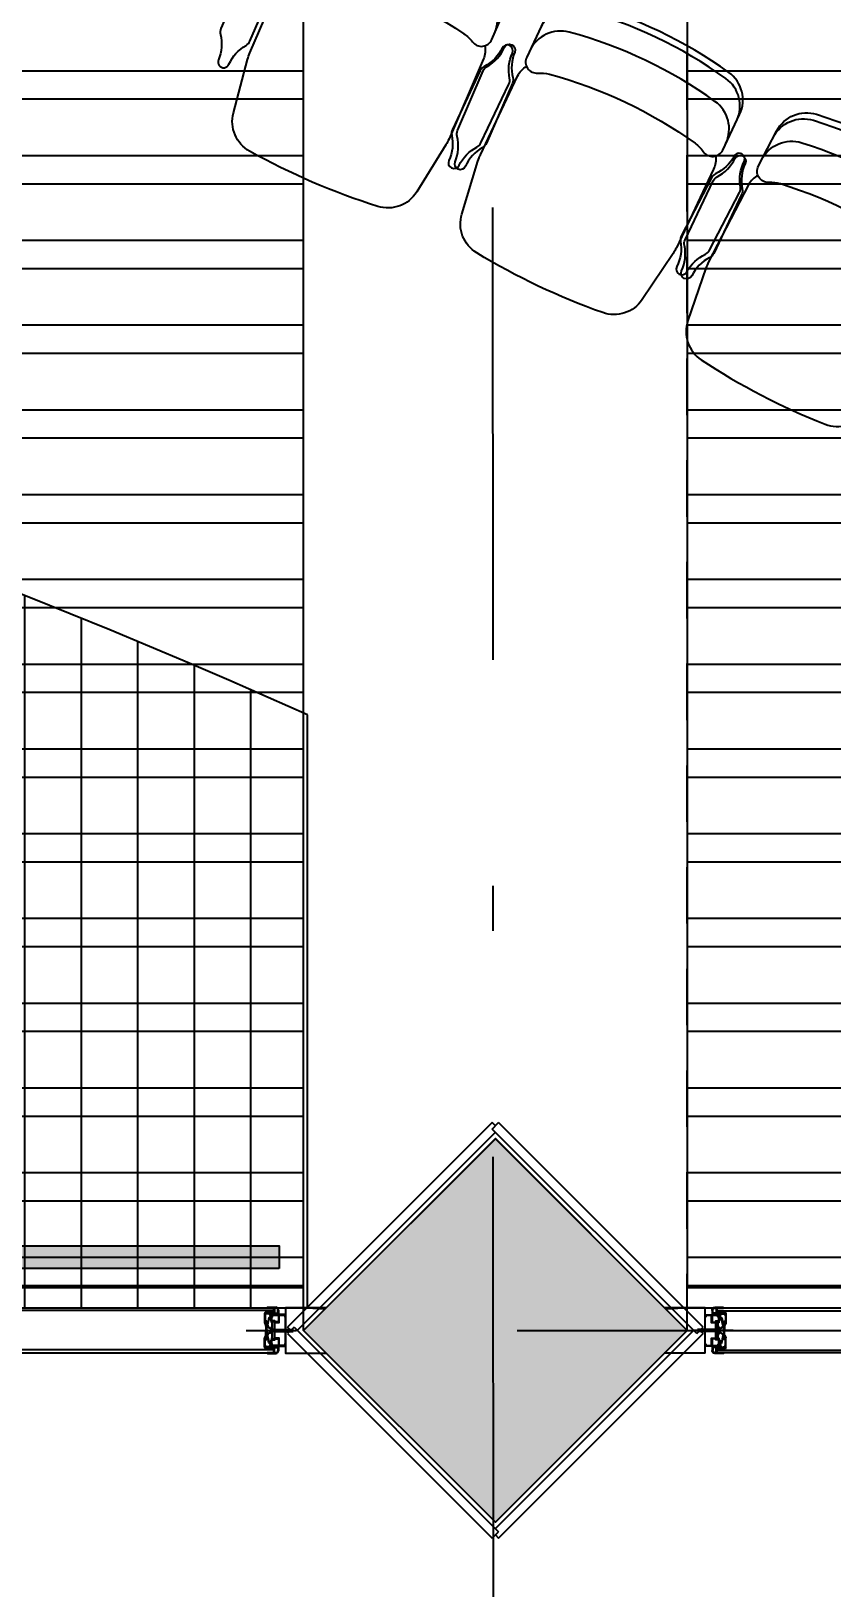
# Model space of a CAD drawing. Header units: millimetres. Extents: x 182 to 575, y -105 to 95.
# Drawn here: x 330.264 to 332.035, y 22.177 to 25.621 of the extents above; entities that cross this region are included whole.
import ezdxf
from ezdxf import colors
from ezdxf.entities.mleader import LeaderData, LeaderLine
from ezdxf.math import Vec2, Vec3

# ---------------------------------------------------------------- set-up
doc = ezdxf.new("R2010")
doc.units = ezdxf.units.MM
doc.header["$MEASUREMENT"] = 0
for name, pattern in [('DASHDOT', [1, 0.5, -0.25, 0, -0.25]), ('HIDDEN2', [0.1875, 0.125, -0.0625]), ('XR_BL2_AND_MON-REV15$0$DASHDOT', [1, 0.5, -0.25, 0, -0.25])]:
    doc.linetypes.add(name, pattern=pattern)
for name, color, linetype in [('base', 253, 'Continuous'), ('construir', 10, 'Continuous'), ('EIXOS', 31, 'DASHDOT'), ('ESTR', 3, 'Continuous'), ('FORRO', 253, 'Continuous'), ('Mob', 252, 'Continuous'), ('PISO', 252, 'Continuous'), ('XR_BL2_AND_MON-REV15$0$aca', 2, 'Continuous'), ('XR_BL2_AND_MON-REV15$0$EIXOS_PERFIL', 181, 'XR_BL2_AND_MON-REV15$0$DASHDOT'), ('XR_BL2_AND_MON-REV15$0$MARMORE', 7, 'Continuous'), ('XR_BL2_AND_MON-REV15$0$PERFIL_DIV', 41, 'Continuous')]:
    doc.layers.add(name, color=color, linetype=linetype)
doc.styles.get("Standard").update_dxf_attribs({"font": 'romans.shx'})

# ---------------------------------------------------------------- blocks, each defined once
blk = doc.blocks.new('XR_BL2_AND_MON-REV15$0$P50X50')
at = {"layer": 'base'}
blk.add_hatch(color=256, dxfattribs=at).paths.add_polyline_path([(0, -0.4243), (0.4243, 0), (0, 0.4243), (-0.4243, 0)])
at = {"layer": 'base', "linetype": 'ByBlock'}
blk.add_lwpolyline([(0, -0.4243), (0.4243, 0), (0, 0.4243), (-0.4243, 0)], close=True, dxfattribs=at)
blk = doc.blocks.new('XR_BL2_AND_MON-REV15$0$PILAR 60X60_45')
at = {"layer": 'base'}
blk.add_blockref('XR_BL2_AND_MON-REV15$0$P50X50', (0, 0), dxfattribs=at)
blk = doc.blocks.new('XR_BL2_AND_MON-REV15$0$P_M')
at = {"layer": 'XR_BL2_AND_MON-REV15$0$MARMORE'}
for p, q in [((-0.0071, 0.0354), (-0.4596, -0.4172)), ((0.0071, 0.0212), (-0.0071, 0.0354)), ((0, 0.0283), (0.0071, 0.0354)), ((0.0071, 0.0212), (-0.4455, -0.4313)), ((0.4384, -0.4243), (0, 0.0141)), ((-0.4525, -0.4243), (-0.4596, -0.4172)), ((-0.4525, -0.4243), (-0.4596, -0.4313)), ((-0.4596, -0.4313), (-0.0071, -0.8839)), ((-0.4525, -0.4243), (-0.4455, -0.4313)), ((-0.4384, -0.4243), (0, -0.8627)), ((-0.0071, -0.8697), (0.4455, -0.4172)), ((0.4455, -0.4172), (0.4596, -0.4313)), ((0.4525, -0.4243), (0.4596, -0.4172)), ((-0.0071, -0.8697), (0.0071, -0.8839)), ((0, -0.8768), (-0.0071, -0.8839))]:
    blk.add_line(p, q, dxfattribs=at)
for points in [[(0.4596, -0.4172), (0.0071, 0.0354)], [(0.0071, -0.8839), (0.4596, -0.4313)]]:
    blk.add_lwpolyline(points, dxfattribs=at)
blk = doc.blocks.new('XR_BL2_AND_MON-REV15$0$A$C03051BF2')
at = {"layer": 'XR_BL2_AND_MON-REV15$0$aca'}
for p, q in [((49.1, 20.7, -29.5), (49.1, 62.8, -29.5)), ((53.3, 20.7, -29.5), (53.3, 62.8, -29.5))]:
    blk.add_line(p, q, dxfattribs=at)
at = {"layer": 'XR_BL2_AND_MON-REV15$0$EIXOS_PERFIL'}
blk.add_line((51.2, -16.2, -29.5), (51.2, 70.7, -29.5), dxfattribs=at)
at = {"layer": 'XR_BL2_AND_MON-REV15$0$PERFIL_DIV', "linetype": 'Continuous'}
for p, q in [((49.1, 46.2, -29.5), (20.2, 46.2, -29.5)), ((82.2, 46.2, -29.5), (53.3, 46.2, -29.5)), ((12.6, 2.2, -29.5), (12.6, 20.4, -29.5)), ((12.6, 20.4, -29.5), (14.2, 20.4, -29.5)), ((14.2, 2.2, -29.5), (12.6, 2.2, -29.5)), ((14.2, 20.4, -29.5), (14.2, 15.5, -29.5)), ((14.2, 15.5, -29.5), (30.1, 15.5, -29.5)), ((20.7, 13.4, -29.5), (14.2, 13.4, -29.5)), ((14.2, 13.4, -29.5), (14.2, 2.2, -29.5)), ((16, 15.5, -29.5), (14.5, 15.5, -29.5)), ((33.3, 15.5, -29.5), (16, 15.5, -29.5)), ((24, 11.6, -29.5), (20.7, 13.4, -29.5)), ((29.8, 14.1, -29.5), (24, 11.6, -29.5)), ((48.7, 21.2, -29.5), (48.7, 22.7, -29.5)), ((53.7, 21.2, -29.5), (53.7, 22.7, -29.5)), ((87.8, 15.5, -29.5), (71.5, 15.5, -29.5)), ((72.2, 14.1, -29.5), (78, 11.6, -29.5)), ((78, 11.6, -29.5), (81.3, 13.4, -29.5)), ((81.3, 13.4, -29.5), (87.8, 13.4, -29.5)), ((83.6, 13, -29.5), (86.7, 11.4, -29.5)), ((87.8, 13.4, -29.5), (87.8, 2.2, -29.5)), ((87.8, 2.2, -29.5), (89.4, 2.2, -29.5)), ((89.4, 2.2, -29.5), (89.4, 15.5, -29.5))]:
    blk.add_line(p, q, dxfattribs=at)
at = {"layer": 'XR_BL2_AND_MON-REV15$0$PERFIL_DIV'}
for p, q in [((53.3, 62.8, -29.5), (49.1, 62.8, -29.5)), ((53.3, 62.8, -29.5), (49.1, 62.8, -29.5)), ((49.1, 20.7, -29.5), (49.1, 62.8, -29.5)), ((53.3, 62.1, -29.5), (49.1, 62.1, -29.5)), ((53.3, 61.4, -29.5), (49.1, 61.4, -29.5)), ((53.3, 60.7, -29.5), (49.1, 60.7, -29.5)), ((53.3, 60, -29.5), (49.1, 60, -29.5)), ((53.3, 59.3, -29.5), (49.1, 59.3, -29.5)), ((53.3, 58.6, -29.5), (49.1, 58.6, -29.5)), ((53.3, 57.9, -29.5), (49.1, 57.9, -29.5)), ((53.3, 57.2, -29.5), (49.1, 57.2, -29.5)), ((53.3, 57.2, -29.5), (49.1, 57.2, -29.5)), ((53.3, 57.2, -29.5), (49.1, 57.2, -29.5)), ((53.3, 57.2, -29.5), (49.1, 57.2, -29.5)), ((53.3, 56.5, -29.5), (49.1, 56.5, -29.5)), ((53.3, 55.8, -29.5), (49.1, 55.8, -29.5)), ((53.3, 55.1, -29.5), (49.1, 55.1, -29.5)), ((53.3, 54.4, -29.5), (49.1, 54.4, -29.5)), ((53.3, 53.7, -29.5), (49.1, 53.7, -29.5)), ((53.3, 53, -29.5), (49.1, 53, -29.5)), ((53.3, 52.3, -29.5), (49.1, 52.3, -29.5)), ((53.3, 51.6, -29.5), (49.1, 51.6, -29.5)), ((53.3, 51.6, -29.5), (49.1, 51.6, -29.5)), ((53.3, 50.9, -29.5), (49.1, 50.9, -29.5)), ((53.3, 50.2, -29.5), (49.1, 50.2, -29.5)), ((53.3, 49.5, -29.5), (49.1, 49.5, -29.5)), ((53.3, 48.8, -29.5), (49.1, 48.8, -29.5)), ((53.3, 48.1, -29.5), (49.1, 48.1, -29.5)), ((53.3, 47.4, -29.5), (49.1, 47.4, -29.5)), ((53.3, 46.7, -29.5), (49.1, 46.7, -29.5)), ((53.3, 46, -29.5), (49.1, 46, -29.5)), ((53.3, 46, -29.5), (49.1, 46, -29.5)), ((53.3, 46, -29.5), (49.1, 46, -29.5)), ((53.3, 46, -29.5), (49.1, 46, -29.5)), ((53.3, 45.3, -29.5), (49.1, 45.3, -29.5)), ((53.3, 44.6, -29.5), (49.1, 44.6, -29.5)), ((53.3, 43.9, -29.5), (49.1, 43.9, -29.5)), ((53.3, 43.2, -29.5), (49.1, 43.2, -29.5)), ((53.3, 42.5, -29.5), (49.1, 42.5, -29.5)), ((53.3, 41.8, -29.5), (49.1, 41.8, -29.5)), ((53.3, 41.1, -29.5), (49.1, 41.1, -29.5)), ((53.3, 40.4, -29.5), (49.1, 40.4, -29.5)), ((53.3, 40.4, -29.5), (49.1, 40.4, -29.5)), ((53.3, 39.7, -29.5), (49.1, 39.7, -29.5)), ((53.3, 39, -29.5), (49.1, 39, -29.5)), ((53.3, 38.3, -29.5), (49.1, 38.3, -29.5)), ((53.3, 37.6, -29.5), (49.1, 37.6, -29.5)), ((53.3, 36.9, -29.5), (49.1, 36.9, -29.5)), ((53.3, 36.2, -29.5), (49.1, 36.2, -29.5)), ((53.3, 35.5, -29.5), (49.1, 35.5, -29.5)), ((53.3, 34.8, -29.5), (49.1, 34.8, -29.5)), ((53.3, 34.8, -29.5), (49.1, 34.8, -29.5)), ((53.3, 34.8, -29.5), (49.1, 34.8, -29.5)), ((53.3, 34.8, -29.5), (49.1, 34.8, -29.5)), ((53.3, 20.7, -29.5), (53.3, 62.8, -29.5)), ((0, 6.5, -29.5), (0, 24.7, -29.5)), ((1.5, 5.5, -29.5), (1, 5.5, -29.5)), ((1.5, 24.6, -29.5), (1.5, 22, -29.5)), ((1.5, 22, -29.5), (11, 22, -29.5)), ((8.8, 20.5, -29.5), (1.5, 20.5, -29.5)), ((1.5, 20.5, -29.5), (1.5, 5.5, -29.5)), ((13, 29, -29.5), (6.5, 29, -29.5)), ((6.6, 30.5, -29.5), (16, 30.5, -29.5)), ((8.8, 5.7, -29.5), (8.8, 20.5, -29.5)), ((14.5, 20.5, -29.5), (10, 20.5, -29.5)), ((10, 20.5, -29.5), (10, 14.1, -29.5)), ((10, 7.5, -29.5), (10, 5.7, -29.5)), ((11, 22, -29.5), (11, 22, -29.5)), ((11, 22, -29.5), (13, 22, -29.5)), ((12.6, 2.2, -29.5), (12.6, 20.4, -29.5)), ((12.6, 20.4, -29.5), (14.2, 20.4, -29.5)), ((14.2, 2.2, -29.5), (12.6, 2.2, -29.5)), ((13, 22, -29.5), (13, 29, -29.5)), ((14, 0, -29.5), (34.3, 0, -29.5)), ((14.2, 20.4, -44.2), (14.2, 15.5, -40.2)), ((14.2, 20.4, -29.5), (14.2, 15.5, -29.5)), ((14.2, 15.5, -29.5), (29.8, 15.5, -29.5)), ((20.7, 13.4, -29.5), (14.2, 13.4, -29.5)), ((14.2, 13.4, -29.5), (14.2, 2.2, -29.5)), ((14.5, 1.1, -29.5), (14.2, 1.2, -29.5)), ((14.5, 29, -29.5), (14.5, 22, -29.5)), ((16, 29, -29.5), (14.5, 29, -29.5)), ((14.5, 22, -29.5), (16, 22, -29.5)), ((14.5, 15.5, -29.5), (14.5, 20.5, -29.5)), ((16, 15.5, -29.5), (14.5, 15.5, -29.5)), ((14.5, 3.7, -29.5), (16, 3.7, -29.5)), ((14.5, 3.7, -29.5), (14.5, 1.1, -29.5)), ((18.4, 13, -29.5), (15.3, 11.4, -29.5)), ((18.4, 13, -29.5), (15.3, 11.4, -29.5)), ((15.3, 11.4, -29.5), (15.5, 11, -29.5)), ((15.3, 11.4, -29.5), (15.5, 11, -29.5)), ((15.5, 11, -29.5), (18.6, 12.6, -29.5)), ((15.5, 11, -29.5), (18.6, 12.6, -29.5)), ((16, 29, -29.5), (16, 30.5, -29.5)), ((16, 22, -29.5), (16, 15.5, -29.5)), ((16, 3.7, -29.5), (16, 1.2, -29.5)), ((16, 1.2, -29.5), (30.7, 1.2, -29.5)), ((24, 11.6, -29.5), (20.7, 13.4, -29.5)), ((21.2, 11.9, -29.5), (22.3, 10.3, -29.5)), ((21.2, 11.9, -29.5), (22.3, 10.3, -29.5)), ((22.7, 10.5, -29.5), (21.6, 12.2, -29.5)), ((22.7, 10.5, -29.5), (21.6, 12.2, -29.5)), ((23.5, 9.4, -29.5), (39, 6.1, -29.5)), ((23.5, 9.4, -29.5), (39, 6.1, -29.5)), ((39.1, 6.6, -29.5), (23.6, 9.9, -29.5)), ((39.1, 6.6, -29.5), (23.6, 9.9, -29.5)), ((29.8, 14.1, -29.5), (24, 11.6, -29.5)), ((29.8, 15.5, -29.5), (29.8, 14.1, -29.5)), ((32.6, 5.1, -29.5), (31.3, 5.1, -29.5)), ((32, 3.6, -29.5), (32.3, 3.6, -29.5)), ((32, 2.8, -29.5), (32.3, 2.8, -29.5)), ((68, 17, -29.5), (33.6, 17, -29.5)), ((33.7, 1.4, -29.5), (33.7, 1.1, -29.5)), ((34.5, 1.4, -29.5), (34.5, 1.1, -29.5)), ((37, 5.1, -29.5), (35.6, 5.1, -29.5)), ((35.9, 3.6, -29.5), (36.2, 3.6, -29.5)), ((35.9, 2.8, -29.5), (36.2, 2.8, -29.5)), ((39.6, 2.3, -29.5), (36.9, 0.7, -29.5)), ((39.8, 3.9, -29.5), (38.3, 2.9, -29.5)), ((42.1, 3, -29.5), (51, 3, -29.5)), ((49.5, 4.5, -29.5), (42.2, 4.5, -29.5)), ((43, 15.4, -29.5), (43, 17, -29.5)), ((43, 15.4, -29.5), (43, 17, -29.5)), ((59, 15.4, -29.5), (43, 15.4, -29.5)), ((59, 15.4, -29.5), (43, 15.4, -29.5)), ((48.2, 15.4, -29.5), (43.4, 7.9, -29.5)), ((48.2, 15.4, -29.5), (43.4, 7.9, -29.5)), ((43.8, 7.6, -29.5), (48.8, 15.4, -29.5)), ((43.8, 7.6, -29.5), (48.8, 15.4, -29.5)), ((54.9, 20.7, -29.5), (47.5, 20.7, -29.5)), ((53.3, 34.1, -29.5), (49.1, 34.1, -29.5)), ((53.3, 33.4, -29.5), (49.1, 33.4, -29.5)), ((53.3, 32.7, -29.5), (49.1, 32.7, -29.5)), ((53.3, 32, -29.5), (49.1, 32, -29.5)), ((53.3, 31.3, -29.5), (49.1, 31.3, -29.5)), ((53.3, 30.6, -29.5), (49.1, 30.6, -29.5)), ((53.3, 29.9, -29.5), (49.1, 29.9, -29.5)), ((53.3, 29.2, -29.5), (49.1, 29.2, -29.5)), ((53.3, 29.2, -29.5), (49.1, 29.2, -29.5)), ((53.3, 28.5, -29.5), (49.1, 28.5, -29.5)), ((53.3, 27.8, -29.5), (49.1, 27.8, -29.5)), ((53.3, 27.1, -29.5), (49.1, 27.1, -29.5)), ((53.3, 26.4, -29.5), (49.1, 26.4, -29.5)), ((53.3, 25.7, -29.5), (49.1, 25.7, -29.5)), ((53.3, 25, -29.5), (49.1, 25, -29.5)), ((53.3, 24.3, -29.5), (49.1, 24.3, -29.5)), ((53.3, 23.6, -29.5), (49.1, 23.6, -29.5)), ((53.3, 22.9, -29.5), (49.1, 22.9, -29.5)), ((53.3, 22.2, -29.5), (49.1, 22.2, -29.5)), ((53.3, 21.5, -29.5), (49.1, 21.5, -29.5)), ((49.5, 5.5, -29.5), (51, 5.5, -29.5)), ((49.5, 5.5, -29.5), (49.5, 4.5, -29.5)), ((51, 5.5, -29.5), (51, 3, -29.5)), ((52.5, 5.5, -29.5), (51, 5.5, -29.5)), ((51, 5.5, -29.5), (51, 3, -29.5)), ((51, 5.5, -29.5), (51, 3, -29.5)), ((51, 5.5, -29.5), (51, 3, -29.5)), ((59.9, 3, -29.5), (51, 3, -29.5)), ((52.5, 5.5, -29.5), (52.5, 4.5, -29.5)), ((52.5, 4.5, -29.5), (59.8, 4.5, -29.5)), ((58.2, 7.6, -29.5), (53.2, 15.4, -29.5)), ((58.2, 7.6, -29.5), (53.2, 15.4, -29.5)), ((53.8, 15.4, -29.5), (58.6, 7.9, -29.5)), ((53.8, 15.4, -29.5), (58.6, 7.9, -29.5)), ((59, 17, -29.5), (59, 15.4, -29.5)), ((59, 17, -29.5), (59, 15.4, -29.5)), ((62.2, 3.9, -29.5), (63.7, 2.9, -29.5)), ((62.4, 2.3, -29.5), (65.1, 0.7, -29.5)), ((62.9, 6.6, -29.5), (78.4, 9.9, -29.5)), ((62.9, 6.6, -29.5), (78.4, 9.9, -29.5)), ((78.5, 9.4, -29.5), (63, 6.1, -29.5)), ((78.5, 9.4, -29.5), (63, 6.1, -29.5)), ((65, 5.1, -29.5), (66.4, 5.1, -29.5)), ((66.1, 3.6, -29.5), (65.8, 3.6, -29.5)), ((66.1, 2.8, -29.5), (65.8, 2.8, -29.5)), ((67.5, 1.4, -29.5), (67.5, 1.1, -29.5)), ((88, 0, -29.5), (67.7, 0, -29.5)), ((68.3, 1.4, -29.5), (68.3, 1.1, -29.5)), ((69.4, 5.1, -29.5), (70.7, 5.1, -29.5)), ((70, 3.6, -29.5), (69.7, 3.6, -29.5)), ((70, 2.8, -29.5), (69.7, 2.8, -29.5)), ((86, 1.2, -29.5), (71.3, 1.2, -29.5)), ((72.2, 15.5, -29.5), (87.7, 15.5, -29.5)), ((72.2, 15.5, -29.5), (72.2, 14.1, -29.5)), ((72.2, 14.1, -29.5), (78, 11.6, -29.5)), ((78, 11.6, -29.5), (81.3, 13.4, -29.5)), ((79.3, 10.5, -29.5), (80.4, 12.2, -29.5)), ((79.3, 10.5, -29.5), (80.4, 12.2, -29.5)), ((80.8, 11.9, -29.5), (79.7, 10.3, -29.5)), ((80.8, 11.9, -29.5), (79.7, 10.3, -29.5)), ((81.3, 13.4, -29.5), (87.8, 13.4, -29.5)), ((86.5, 11, -29.5), (83.4, 12.6, -29.5)), ((86.5, 11, -29.5), (83.4, 12.6, -29.5)), ((83.6, 13, -29.5), (86.7, 11.4, -29.5)), ((87.5, 3.7, -29.5), (86, 3.7, -29.5)), ((86, 3.7, -29.5), (86, 1.2, -29.5)), ((86.2, 30.5, -29.5), (97, 30.5, -29.5)), ((86.2, 30.5, -29.5), (86.2, 29, -29.5)), ((86.2, 29, -29.5), (87.7, 29, -29.5)), ((87.7, 22, -29.5), (86.2, 22, -29.5)), ((86.2, 22, -29.5), (86.2, 15.5, -29.5)), ((86.7, 11.4, -29.5), (86.5, 11, -29.5)), ((86.7, 11.4, -29.5), (86.5, 11, -29.5)), ((87.5, 3.7, -29.5), (87.5, 1.1, -29.5)), ((87.5, 1.1, -29.5), (87.8, 1.2, -29.5)), ((87.7, 29, -29.5), (87.7, 22, -29.5)), ((89.4, 20.4, -29.5), (87.8, 20.4, -29.5)), ((87.8, 20.4, -29.5), (87.8, 15.5, -29.5)), ((87.8, 20.4, -29.5), (92, 20.4, -29.5)), ((87.8, 13.4, -29.5), (87.8, 2.2, -29.5)), ((87.8, 2.2, -29.5), (89.4, 2.2, -29.5)), ((89, 22, -29.5), (89, 29, -29.5)), ((89, 29, -29.5), (95.5, 29, -29.5)), ((91, 22, -29.5), (89, 22, -29.5)), ((89.4, 2.2, -29.5), (89.4, 20.4, -29.5)), ((100.5, 22, -29.5), (91, 22, -29.5)), ((91, 22, -29.5), (91, 22, -29.5)), ((92, 20.4, -29.5), (92, 14.1, -29.5)), ((92, 7.5, -29.5), (92, 5.7, -29.5)), ((93.2, 5.7, -29.5), (93.2, 20.5, -29.5)), ((93.2, 20.5, -29.5), (100.5, 20.5, -29.5)), ((100.5, 24.6, -29.5), (100.5, 22, -29.5)), ((100.5, 20.5, -29.5), (100.5, 5.5, -29.5)), ((100.5, 5.5, -29.5), (101, 5.5, -29.5)), ((102, 6.5, -29.5), (102, 24.7, -29.5))]:
    blk.add_line(p, q, dxfattribs=at)
at = {"layer": 'XR_BL2_AND_MON-REV15$0$PERFIL_DIV', "linetype": 'Continuous', "elevation": -29.5}
for points in [[(49.1, 22.7), (34, 22.7), (34, 31.9), (17.7, 31.9), (17.7, 44.7), (21.2, 44.7), (21.2, 45.2, 0.414214), (20.2, 46.2), (16.2, 46.2), (16.2, 16.2), (20.2, 16.2, 0.414214), (21.2, 17.2), (21.2, 17.7), (17.7, 17.7), (17.7, 30.4), (32.5, 30.4), (32.5, 22.7), (29.8, 22.7), (29.8, 15.5), (33.5, 15.5, 0.414214), (34, 16), (34, 17), (31.3, 17), (31.3, 21.2), (49.1, 21.2)], [(53.3, 21.2), (70.7, 21.2), (70.7, 17), (68, 17), (68, 16, 0.414214), (68.5, 15.5), (72.2, 15.5), (72.2, 22.7), (69.5, 22.7), (69.5, 30.4), (84.7, 30.4), (84.7, 17), (81.2, 17), (81.2, 16.5, 0.414214), (82.2, 15.5), (86.2, 15.5), (86.2, 46.2), (82.2, 46.2, 0.414214), (81.2, 45.2), (81.2, 44.7), (84.7, 44.7), (84.7, 31.9), (68, 31.9), (68, 22.7), (53.3, 22.7)]]:
    blk.add_lwpolyline(points, format="xyb", close=True, dxfattribs=at)
at = {"layer": 'XR_BL2_AND_MON-REV15$0$PERFIL_DIV'}
for centre, radius, start, end in [((6.1, 24.5, -29.5), 6.07, 84.5687, 179.4057), ((1, 6.5, -29.5), 1, 180, 270), ((6.1, 24.5, -29.5), 4.57, 84.5687, 179.4057), ((15.4, 6.5, -29.5), 6.6, 186.584, 258.1632), ((3.6, 10.8, -29.5), 7.23, 332.7929, 27.2071), ((15, 6.2, -29.5), 5.05, 185.254, 260.0798), ((19.6, 10.8, -29.5), 2.5, 32.962, 117.7277), ((19.6, 10.8, -29.5), 2.5, 32.962, 117.7277), ((19.6, 10.8, -29.5), 2, 32.962, 117.7277), ((19.6, 10.8, -29.5), 2, 32.962, 117.7277), ((24, 11.3, -29.5), 2, 212.962, 257.0888), ((24, 11.3, -29.5), 2, 212.962, 257.0888), ((24, 11.3, -29.5), 1.5, 212.962, 257.0888), ((24, 11.3, -29.5), 1.5, 212.962, 257.0888), ((34.1, 3.2, -29.5), 3.55, 151.9787, 207.0357), ((30.7, 1.5, -29.5), 0.3, 270, 27.0357), ((31.3, 4.8, -29.5), 0.3, 90, 151.9787), ((34.1, 3.2, -29.5), 2.15, 169.2778, 190.7222), ((34.1, 3.2, -29.5), 1.85, 134.7519, 167.5131), ((34.1, 3.2, -29.5), 1.85, 192.4869, 257.5131), ((32.6, 4.8, -29.5), 0.3, 314.7519, 90), ((34.1, 3.2, -29.5), 2.15, 259.2778, 280.7222), ((34.3, 5, -29.5), 5, 270, 301.269), ((34.1, 3.2, -29.5), 1.85, 282.4869, 347.5131), ((35.6, 4.8, -29.5), 0.3, 90, 225.2481), ((34.1, 3.2, -29.5), 1.85, 12.4869, 45.2481), ((34.1, 3.2, -29.5), 2.15, 349.2778, 10.7222), ((37, 4.8, -29.5), 0.3, 28.0213, 90), ((34.1, 3.2, -29.5), 3.55, 0.7212, 28.0213), ((38.1, 3.3, -29.5), 0.4, 180.7212, 301.269), ((40.1, 11, -29.5), 5, 257.0888, 317.2175), ((40.1, 11, -29.5), 5, 257.0888, 317.2175), ((40.1, 11, -29.5), 4.5, 257.0888, 317.2175), ((40.1, 11, -29.5), 4.5, 257.0888, 317.2175), ((42.1, -2, -29.5), 5, 90, 121.269), ((42.2, -0.1, -29.5), 4.68, 90, 121.269), ((61.9, 11, -29.5), 5, 222.7825, 282.9112), ((61.9, 11, -29.5), 5, 222.7825, 282.9112), ((61.9, 11, -29.5), 4.5, 222.7825, 282.9112), ((61.9, 11, -29.5), 4.5, 222.7825, 282.9112), ((59.8, -0.1, -29.5), 4.68, 58.731, 90), ((59.9, -2, -29.5), 5, 58.731, 90), ((63.9, 3.3, -29.5), 0.4, 238.731, 359.2788), ((67.9, 3.2, -29.5), 3.55, 151.9787, 179.2788), ((65, 4.8, -29.5), 0.3, 90, 151.9787), ((67.7, 5, -29.5), 5, 238.731, 270), ((67.9, 3.2, -29.5), 2.15, 169.2778, 190.7222), ((67.9, 3.2, -29.5), 1.85, 134.7519, 167.5131), ((67.9, 3.2, -29.5), 1.85, 192.4869, 257.5131), ((66.4, 4.8, -29.5), 0.3, 314.7519, 90), ((67.9, 3.2, -29.5), 2.15, 259.2778, 280.7222), ((67.9, 3.2, -29.5), 1.85, 282.4869, 347.5131), ((69.4, 4.8, -29.5), 0.3, 90, 225.2481), ((67.9, 3.2, -29.5), 1.85, 12.4869, 45.2481), ((67.9, 3.2, -29.5), 2.15, 349.2778, 10.7222), ((70.7, 4.8, -29.5), 0.3, 28.0213, 90), ((67.9, 3.2, -29.5), 3.55, 332.9643, 28.0213), ((71.3, 1.5, -29.5), 0.3, 152.9643, 270), ((78, 11.3, -29.5), 1.5, 282.9112, 327.038), ((78, 11.3, -29.5), 1.5, 282.9112, 327.038), ((78, 11.3, -29.5), 2, 282.9112, 327.038), ((78, 11.3, -29.5), 2, 282.9112, 327.038), ((82.5, 10.8, -29.5), 2.5, 62.2723, 147.038), ((82.5, 10.8, -29.5), 2.5, 62.2723, 147.038), ((82.5, 10.8, -29.5), 2, 62.2723, 147.038), ((82.5, 10.8, -29.5), 2, 62.2723, 147.038), ((87, 6.2, -29.5), 5.05, 279.9202, 354.746), ((86.6, 6.5, -29.5), 6.6, 281.8368, 353.416), ((98.4, 10.8, -29.5), 7.23, 152.7929, 207.2071), ((95.9, 24.5, -29.5), 6.07, 0.5943, 95.4313), ((95.9, 24.5, -29.5), 4.57, 0.5943, 95.4313), ((101, 6.5, -29.5), 1, 270, 0)]:
    blk.add_arc(centre, radius, start, end, dxfattribs=at)
at = {"layer": 'XR_BL2_AND_MON-REV15$0$PERFIL_DIV', "extrusion": (0, 0, -1)}
blk.add_ellipse((51.2, 20.7, -29.5), major_axis=(-3.7, 0), ratio=0.462085, start_param=3.141593, end_param=6.283185, dxfattribs=at)
blk.add_ellipse((51.2, 20.7, -29.5), major_axis=(-3.7, 0), ratio=0.462085, start_param=3.141593, end_param=6.283185, dxfattribs=at)
blk = doc.blocks.new('XR_BL2_AND_MON-REV15$0$D7')
at = {"layer": 'base', "elevation": -2360.3554}
for points in [[(-0.0433, 1.3554), (-0.0493, 1.3554), (-0.0493, 0.0657), (-0.0433, 0.0657)], [(0.0437, 1.3554), (0.0497, 1.3554), (0.0497, 0.0657), (0.0437, 0.0657)]]:
    blk.add_lwpolyline(points, close=True, dxfattribs=at)
at = {"layer": 'base'}
blk.add_lwpolyline([(0.05, -0.05), (0.05, 0.04), (-0.05, 0.04), (-0.05, -0.05)], dxfattribs=at)
at = {"layer": 'base', "xscale": 0.0009999999999763531, "yscale": 0.0009999999999763531, "zscale": 0.0009999999999763531, "rotation": 180}
blk.add_blockref('XR_BL2_AND_MON-REV15$0$A$C03051BF2', (0.0512, 0.0862, 0.0295), dxfattribs=at)
blk = doc.blocks.new('XR_BL2_AND_MON-REV15$0$P2000501')
for points in [[(0.2315, -0.362, 0.149389), (0.24, -0.3341), (0.24, -0.1416, 0.03724), (0.2389, -0.1267), (0.2207, -0.0055, 0.342214), (0.1543, 0.058, 0.051556), (-0.1543, 0.058, 0.342214), (-0.2207, -0.0055), (-0.2389, -0.1267, 0.03724), (-0.24, -0.1416), (-0.24, -0.3341, 0.149389), (-0.2315, -0.362)], [(0.24, -0.397, -0.36261), (0.1784, -0.4708, -0.08991), (-0.1784, -0.4708, -0.36261), (-0.24, -0.397)], [(0.24, -0.453, -0.36261), (0.1784, -0.5268, -0.08991), (-0.1784, -0.5268, -0.36261), (-0.24, -0.453)]]:
    blk.add_lwpolyline(points, format="xyb")
for points in [[(-0.2541, -0.1536, -0.164851), (-0.25, -0.1658), (-0.25, -0.3099, -0.164851), (-0.2541, -0.322, 0.162089), (-0.2725, -0.3753, -1), (-0.2975, -0.3753, 0.162089), (-0.3159, -0.322, -0.164851), (-0.32, -0.3099), (-0.32, -0.1658, -0.164851), (-0.3159, -0.1536, 0.162089), (-0.2975, -0.1003, -1), (-0.2725, -0.1003, 0.162089)], [(0.25, -0.1658), (0.25, -0.3099, 0.164851), (0.2541, -0.322, -0.162089), (0.2725, -0.3753, 1), (0.2975, -0.3753, -0.162089), (0.3159, -0.322, 0.164851), (0.32, -0.3099), (0.32, -0.1658, 0.164851), (0.3159, -0.1536, -0.162089), (0.2975, -0.1003, 1), (0.2725, -0.1003, -0.162089), (0.2541, -0.1536, 0.164851)], [(-0.1784, -0.3681, 0.08991), (0.1784, -0.3681, 0.086278), (0.2025, -0.3592, -0.57735), (0.24, -0.3809), (0.24, -0.468, -0.36261), (0.1784, -0.5418, -0.08991), (-0.1784, -0.5418, -0.36261), (-0.24, -0.468), (-0.24, -0.3809, -0.57735), (-0.2025, -0.3592, 0.086278)]]:
    blk.add_lwpolyline(points, format="xyb", close=True)

msp = doc.modelspace()

# ---------------------------------------------------------------- hatches: boundary and pattern name
at = {"layer": 'base'}
h = msp.add_hatch(color=256, dxfattribs=at)
h.dxf.hatch_style = 1
h.paths.add_polyline_path([(330.8124, 22.8839), (327.4081, 22.8839), (327.4081, 22.9339), (330.8124, 22.9339)])
at = {"layer": 'construir'}
h = msp.add_hatch(dxfattribs=at)
h.set_pattern_fill('ANSI31', color=256, angle=45)
h.set_pattern_definition([(90, (0, 25), (-0.125, 0), [])])
edge = h.paths.add_edge_path()
edge.add_arc((325.0408, 11.1628), 14.1993, 65.74001, 114.22031)
edge.add_line((319.2156, 24.1123), (319.2151, 22.7966))
edge.add_line((319.2151, 22.7966), (319.2076, 22.7965))
edge.add_line((319.2076, 22.7965), (321.9158, 22.7965))
edge.add_line((321.9158, 22.7965), (321.9158, 22.8416))
edge.add_line((321.9158, 22.8416), (324.7116, 22.8416))
edge.add_line((324.7116, 22.8416), (325.0408, 23.1709))
edge.add_line((325.0408, 23.1709), (325.3701, 22.8416))
edge.add_line((325.3701, 22.8416), (328.1658, 22.8416))
edge.add_line((328.1658, 22.8416), (328.1658, 22.7965))
edge.add_line((328.1658, 22.7965), (330.874, 22.7965))
edge.add_line((330.874, 22.7965), (330.875, 24.1082))
at = {"layer": 'FORRO'}
h = msp.add_hatch(dxfattribs=at)
h.set_pattern_fill('ANSI32', color=256, scale=0.5, angle=135)
h.set_pattern_definition([(180, (324.61656, 30.90821), (-1e-17, -0.1875), []), (180, (324.55406, 30.97071), (-1e-17, -0.1875), [])])
h.paths.add_polyline_path([(325.4651, 30.9082), (330.8666, 30.9082), (330.8666, 22.8416), (325.4651, 22.8416)])
h = msp.add_hatch(dxfattribs=at)
h.set_pattern_fill('ANSI32', color=256, scale=0.5, angle=135)
h.set_pattern_definition([(180, (318.36656, 30.90821), (-1e-17, -0.1875), []), (180, (318.30406, 30.97071), (-1e-17, -0.1875), [])])
h.paths.add_polyline_path([(331.7151, 30.9082), (335.0166, 30.9082), (335.0166, 22.8416), (331.7151, 22.8416)])
at = {"layer": 'PISO'}
h = msp.add_hatch(dxfattribs=at)
h.set_pattern_fill('ANSI31', color=256, angle=45)
h.set_pattern_definition([(90, (0, 40), (-0.125, 0), [])])
h.paths.add_polyline_path([(330.875, 24.1082, 0.214758), (319.2151, 24.112), (319.2151, 22.7965), (321.9158, 22.7965), (321.9158, 22.8416), (324.7116, 22.8416), (325.0408, 23.1709), (325.3701, 22.8416), (328.1658, 22.8416), (328.1658, 22.7965), (330.875, 22.7965)])
h.paths.add_polyline_path([(328.0408, 24.1416), (327.7875, 24.1416), (327.7762, 23.8124), (327.7322, 23.8124), (327.7435, 24.1416), (327.7159, 24.1416), (327.7059, 23.838, -0.32625), (327.6664, 23.7866, -0.254634), (327.7019, 23.7161), (327.701, 23.6909, -0.102212), (327.2342, 23.6909), (327.2334, 23.7161, -0.254634), (327.2688, 23.7866, -0.320836), (327.2294, 23.837), (327.2193, 24.1416), (327.1918, 24.1416), (327.203, 23.8124), (327.159, 23.8124), (327.1478, 24.1416), (327.0251, 24.1416), (327.0148, 23.8393), (326.9708, 23.8393), (326.9811, 24.1416), (326.9536, 24.1416), (326.9445, 23.865, -0.32625), (326.905, 23.8135, -0.254634), (326.9405, 23.743), (326.9396, 23.7178, -0.102212), (326.4728, 23.7178), (326.472, 23.743, -0.254634), (326.5074, 23.8135, -0.320836), (326.468, 23.8639), (326.4588, 24.1416), (326.4313, 24.1416), (326.4416, 23.8393), (326.3976, 23.8393), (326.3873, 24.1416), (326.1495, 24.1416), (326.1377, 23.7944), (326.0937, 23.7944), (326.1055, 24.1416), (326.0779, 24.1416), (326.0673, 23.8201, -0.32625), (326.0279, 23.7686, -0.254634), (326.0633, 23.6981), (326.0625, 23.673, -0.102212), (325.5956, 23.673), (325.5948, 23.6981, -0.254634), (325.6302, 23.7686, -0.320836), (325.5908, 23.819), (325.5801, 24.1416), (325.5526, 24.1416), (325.5644, 23.7944), (325.5204, 23.7944), (325.5086, 24.1416), (325.3875, 24.1416), (325.3762, 23.8124), (325.3322, 23.8124), (325.3435, 24.1416), (325.3159, 24.1416), (325.3059, 23.838, -0.32625), (325.2664, 23.7866, -0.254634), (325.3019, 23.7161), (325.301, 23.6909, -0.102212), (324.8342, 23.6909), (324.8334, 23.7161, -0.254634), (324.8688, 23.7866, -0.320836), (324.8294, 23.837), (324.8193, 24.1416), (324.7918, 24.1416), (324.803, 23.8124), (324.759, 23.8124), (324.7478, 24.1416), (324.6251, 24.1416), (324.6148, 23.8393), (324.5708, 23.8393), (324.5811, 24.1416), (324.5536, 24.1416), (324.5445, 23.865, -0.32625), (324.505, 23.8135, -0.254634), (324.5405, 23.743), (324.5396, 23.7178, -0.102212), (324.0728, 23.7178), (324.072, 23.743, -0.254634), (324.1074, 23.8135, -0.320836), (324.068, 23.8639), (324.0588, 24.1416), (324.0313, 24.1416), (324.0416, 23.8393), (323.9976, 23.8393), (323.9873, 24.1416), (323.8408, 24.1416), (323.6944, 24.1416), (323.6841, 23.8393), (323.6401, 23.8393), (323.6504, 24.1416), (323.6228, 24.1416), (323.6137, 23.865, -0.32625), (323.5743, 23.8135, -0.254634), (323.6097, 23.743), (323.6089, 23.7178, -0.102212), (323.142, 23.7178), (323.1412, 23.743, -0.254634), (323.1766, 23.8135, -0.320836), (323.1372, 23.8639), (323.128, 24.1416), (323.1005, 24.1416), (323.1108, 23.8393), (323.0668, 23.8393), (323.0565, 24.1416), (322.9408, 24.1416), (322.9305, 23.8393), (322.8865, 23.8393), (322.8968, 24.1416), (322.8693, 24.1416), (322.8602, 23.865, -0.32625), (322.8207, 23.8135, -0.254634), (322.8561, 23.743), (322.8553, 23.7178, -0.102212), (322.3885, 23.7178), (322.3876, 23.743, -0.254634), (322.4231, 23.8135, -0.320836), (322.3837, 23.8639), (322.3745, 24.1416), (322.347, 24.1416), (322.3573, 23.8393), (322.3133, 23.8393), (322.303, 24.1416), (322.0408, 24.1416), (322.0408, 24.8416), (328.0408, 24.8416)], flags=16)
h.paths.add_polyline_path([(328.0408, 24.1416), (326.2408, 24.1416), (326.2408, 24.8416), (323.8408, 24.8416), (323.8408, 24.1416), (322.0408, 24.1416), (322.0408, 24.8416), (323.8408, 24.8416), (326.2408, 24.8416), (328.0408, 24.8416)], flags=0)

# ---------------------------------------------------------------- linework, layer by layer
at = {"layer": 'base'}
msp.add_line((331.7549, 22.6962, -2360.3554), (331.7549, 22.7962), dxfattribs=at)
at = {"layer": 'base', "elevation": -2360.3554}
for points in [[(331.7549, 22.7962), (331.6651, 22.7962)], [(331.7549, 22.6962), (331.6647, 22.6962)]]:
    msp.add_lwpolyline(points, dxfattribs=at)
for points in [[(333.4007, 22.7899), (333.4007, 22.7959), (331.7806, 22.7959), (331.7806, 22.7899)], [(333.4007, 22.7029), (333.4007, 22.6969), (331.7806, 22.6969), (331.7806, 22.7029)]]:
    msp.add_lwpolyline(points, close=True, dxfattribs=at)
at = {"layer": 'construir'}
msp.add_line((330.875, 22.7975), (330.875, 24.1082), dxfattribs=at)
at = {"layer": 'construir', "elevation": 195.166}
msp.add_lwpolyline([(328.1658, 22.7965), (330.874, 22.7965), (330.9145, 22.7946), (331.2915, 23.1702), (331.6674, 22.7943), (331.7076, 22.7966), (337.1666, 22.7966), (337.4458, 23.0759), (337.4458, 27.3566), (337.4458, 27.3566), (339.3689, 27.3566), (339.3689, 31.2766), (337.8951, 31.2766), (337.5415, 30.923), (337.1166, 31.3466), (337.4708, 31.7009), (337.4708, 33.5216), (328.1575, 33.5216)], dxfattribs=at)
at = {"layer": 'construir'}
msp.add_arc((325.0408, 11.1628, 195.166), 14.1993, 65.74001, 114.22261, dxfattribs=at)
at = {"layer": 'EIXOS', "linetype": 'DASHDOT', "ltscale": 2}
for p, q in [((331.2877, 20.0304), (331.2797, 36.8133)), ((301.9392, 22.7466), (348.455, 22.7466))]:
    msp.add_line(p, q, dxfattribs=at)
at = {"layer": 'ESTR', "color": 1, "linetype": 'HIDDEN2'}
for p, q in [((330.8666, 22.7466), (330.8666, 31.3466)), ((331.7151, 22.7466), (331.7151, 31.3466))]:
    msp.add_line(p, q, dxfattribs=at)
at = {"layer": 'FORRO'}
for points in [[(330.8666, 30.9082), (325.4651, 30.9082), (325.4651, 22.8416), (330.8666, 22.8416)], [(335.0166, 30.9082), (331.7151, 30.9082), (331.7151, 22.8416), (335.0166, 22.8416)]]:
    msp.add_lwpolyline(points, close=True, dxfattribs=at)
at = {"layer": 'Mob', "linetype": 'ByBlock'}
msp.add_lwpolyline([(330.8124, 22.8839), (327.4081, 22.8839), (327.4081, 22.9339), (330.8124, 22.9339)], close=True, dxfattribs=at)
at = {"layer": 'PISO'}
msp.add_line((330.875, 22.7975), (330.875, 24.1082), dxfattribs=at)
for centre, radius, start, end in [((325.2254, 11.7451, 195.166), 16.2681, 54.31751, 90.47414), ((325.2254, 11.7451, 195.166), 16.2681, 54.31751, 90.47414), ((325.0408, 11.1628, 195.166), 14.1993, 65.74001, 114.22261)]:
    msp.add_arc(centre, radius, start, end, dxfattribs=at)

# ---------------------------------------------------------------- block references
at = {"layer": 'base', "rotation": 89.99999999999999}
for name, p in [('XR_BL2_AND_MON-REV15$0$P_M', (330.8666, 22.7466)), ('XR_BL2_AND_MON-REV15$0$PILAR 60X60_45', (331.2908, 22.7466)), ('XR_BL2_AND_MON-REV15$0$D7', (330.8666, 22.7466))]:
    msp.add_blockref(name, p, dxfattribs=at)
at = {"layer": 'base', "xscale": -0.001000000000033197, "yscale": 0.001000000000033197, "zscale": 0.001000000000004775, "rotation": 90}
msp.add_blockref('XR_BL2_AND_MON-REV15$0$A$C03051BF2', (331.8011, 22.7976, 0.0295), dxfattribs=at)
at = {"layer": 'Mob', "xscale": -1}
for p, rotation in [((330.9119, 25.3475), 156.688983017156), ((331.4138, 25.1166), 154.6175175438592)]:
    msp.add_blockref('XR_BL2_AND_MON-REV15$0$P2000501', p, dxfattribs=dict(at, rotation=rotation))
at = {"layer": 'Mob', "rotation": 152.5460520705664}
msp.add_blockref('XR_BL2_AND_MON-REV15$0$P2000501', (331.9101, 24.8739), dxfattribs=at)

# ---------------------------------------------------------------- leaders
at = {"layer": 'construir'}
ml = msp.add_multileader_mtext('Standard', dxfattribs=at)
ml.set_content('PISO DO PALCO NO NIVEL DO PAVIMENTO\\PSEM ELEVAÇÃO', color=256)
ml.set_leader_properties()
ml.build(insert=Vec2(0, 0))
ml.multileader.update_dxf_attribs({"text_right_attachment_type": 6, "dogleg_length": 0.36, "arrow_head_size": 0.18})
ctx = ml.context
ctx.base_point, ctx.char_height, ctx.arrow_head_size, ctx.landing_gap_size, ctx.plane_origin = Vec3(329.1348, 21.2543), 0.18, 0.18, 0.09, Vec3(327.6663, 22.3628)
ctx.right_attachment = 6
notes = []
notes.append((ctx, [(0, (1, 1, 0), (328.7748, 21.2543), (1, 0), 0.36, [(0, [(326.75, 23.2682)], 0, [])])]))
ctx.mtext.insert, ctx.mtext.flow_direction = Vec3(329.2248, 21.3743), 5
at = {"layer": 'Mob', "color": 2}
ml = msp.add_multileader_mtext('Standard', dxfattribs=at)
ml.set_content('TELA LED 150" - 1.2mm', color=2)
ml.set_leader_properties()
ml.build(insert=Vec2(0, 0))
ml.multileader.update_dxf_attribs({"text_right_attachment_type": 6, "dogleg_length": 0.36, "arrow_head_size": 0.18})
ctx = ml.context
ctx.base_point, ctx.char_height, ctx.arrow_head_size, ctx.landing_gap_size, ctx.plane_origin = Vec3(330.077, 21.7754), 0.18, 0.18, 0.09, Vec3(328.6085, 22.8839)
ctx.right_attachment = 6
notes.append((ctx, [(0, (1, 1, 0), (329.717, 21.7754), (1, 0), 0.36, [(0, [(328.6085, 22.8839)], 0, [])])]))
ctx.mtext.insert, ctx.mtext.flow_direction = Vec3(330.167, 21.8654), 5
for ctx, leaders in notes:
    for number, flags, end, landing, length, lines in leaders:
        leader = LeaderData()
        leader.index, (leader.has_last_leader_line, leader.has_dogleg_vector, leader.attachment_direction) = number, flags
        leader.last_leader_point, leader.dogleg_vector, leader.dogleg_length = Vec3(end), Vec3(landing), length
        for number, points, colour, breaks in lines:
            line = LeaderLine()
            line.index, line.vertices, line.color, line.breaks = number, Vec3.list(points), colors.encode_raw_color(colour), breaks
            leader.lines.append(line)
        ctx.leaders.append(leader)

doc.saveas('drawing.dxf')
